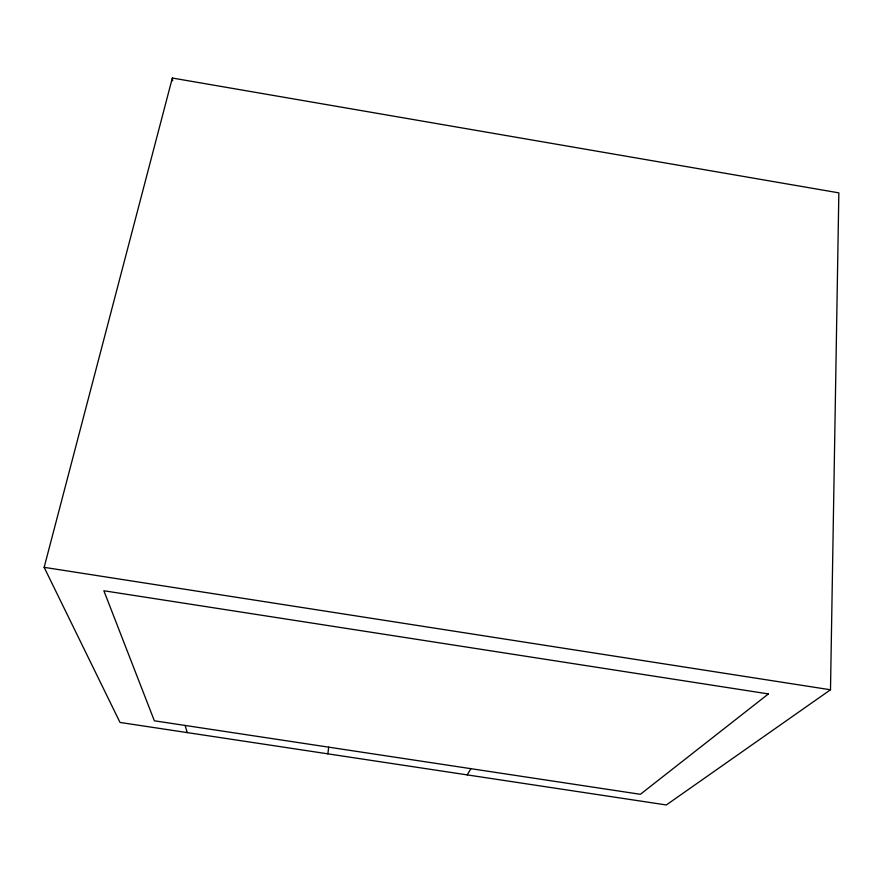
<?xml version="1.0" encoding="UTF-8"?>
<svg xmlns="http://www.w3.org/2000/svg" width="883" height="883" viewBox="0 0 883 883"><rect width="100%" height="100%" fill="white"/><g stroke="black" fill="none" stroke-linecap="round" stroke-linejoin="round"><path stroke-width="1.32" d="M830.495 689.778L838.85 192.858L172.34 78.035L44.15 567.339L120.022 722.449L666.334 804.965L830.495 689.778L44.15 567.339M327.869 753.85L328.686 747.161M467.195 774.888L470.937 768.674M185.088 725.44L187.273 732.614M172.34 78.035L172.66 80.772M768.409 693.917L640.374 794.303L154.359 720.793L103.863 590.76L768.409 693.917"/></g></svg>
